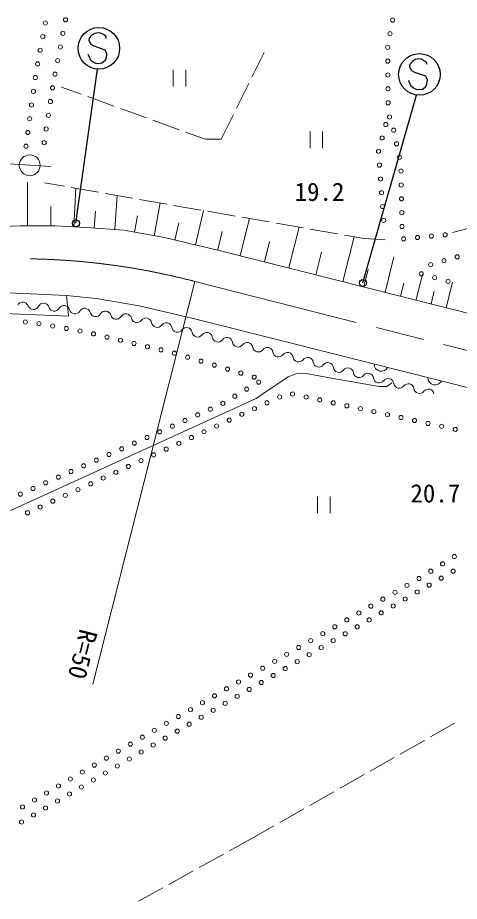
# Model space of a CAD drawing. Units: millimetres, scale not verified. Extents: x 40000 to 680000, y 20000 to 380000.
# Drawn here: x 487398 to 519240, y 263705 to 327447 of the extents above; entities that cross this region are included whole.
import ezdxf
from ezdxf.enums import TextEntityAlignment as Align

# ---------------------------------------------------------------- set-up
doc = ezdxf.new("R2010")
doc.units = ezdxf.units.MM
doc.header["$LTSCALE"] = 1000
doc.linetypes.add('CHAIN', pattern=[18.5, 12, -1.5, 3.5, -1.5])
for name, color, linetype, lineweight in [('M-BMK', 2, 'CHAIN', 13), ('M-STR-HTXT', 7, 'Continuous', 13), ('M-STR-STRC', 7, 'Continuous', 25), ('M-WORK', 1, 'Continuous', 13)]:
    doc.layers.add(name, color=color, linetype=linetype, lineweight=lineweight)
doc.styles.add('ＭＳ ゴシック', font='')
doc.styles.get('ＭＳ ゴシック').set_extended_font_data('MS Gothic')

msp = doc.modelspace()

# ---------------------------------------------------------------- linework, layer by layer
at = {"layer": 'M-BMK'}
msp.add_line((500175, 308417), (558193, 293705), dxfattribs=at)
msp.add_arc((487476, 260057), 50000, 75.28687, 103.23367, dxfattribs=at)
at = {"layer": 'M-STR-HTXT'}
msp.add_line((500175, 308417), (492810, 279371), dxfattribs=at)
at = {"layer": 'M-STR-STRC'}
for p, q in [((493201, 326365), (492952, 326315)), ((493375, 326341), (493201, 326365)), ((492563, 325968), (492539, 325797)), ((492539, 325797), (492668, 325524)), ((492756, 326176), (492563, 325968)), ((492952, 326315), (492756, 326176)), ((493592, 326232), (493375, 326341)), ((493756, 326120), (493592, 326232)), ((493808, 325953), (493756, 326120)), ((492668, 325524), (492894, 325414)), ((492894, 325414), (493692, 325131)), ((493692, 325131), (493813, 324872)), ((492543, 324635), (492484, 324800)), ((492669, 324369), (492543, 324635)), ((493768, 324531), (493662, 324307)), ((493813, 324872), (493768, 324531)), ((516316, 324479), (516067, 324428)), ((516489, 324454), (516316, 324479)), ((516706, 324345), (516489, 324454)), ((492824, 324258), (492669, 324369)), ((493043, 324146), (492824, 324258)), ((493223, 324120), (493043, 324146)), ((493475, 324163), (493223, 324120)), ((493662, 324307), (493475, 324163)), ((515677, 324081), (515653, 323911)), ((515653, 323911), (515782, 323637)), ((515870, 324289), (515677, 324081)), ((516067, 324428), (515870, 324289)), ((516871, 324234), (516706, 324345)), ((516922, 324066), (516871, 324234)), ((491596, 312612), (493141, 323742)), ((515782, 323637), (516008, 323527)), ((516008, 323527), (516807, 323244)), ((516807, 323244), (516927, 322986)), ((515657, 322748), (515598, 322913)), ((515783, 322482), (515657, 322748)), ((516882, 322644), (516776, 322421)), ((516927, 322986), (516882, 322644)), ((515938, 322372), (515783, 322482)), ((516157, 322259), (515938, 322372)), ((516338, 322234), (516157, 322259)), ((516589, 322277), (516338, 322234)), ((516776, 322421), (516589, 322277)), ((512290, 308311), (516153, 321866))]:
    msp.add_line(p, q, dxfattribs=at)
for centre, radius in [((493249, 325238), 1500), ((516364, 323351), 1500), ((491596, 312612), 250), ((512290, 308311), 250)]:
    msp.add_circle(centre, radius, dxfattribs=at)
at = {"layer": 'M-WORK'}
for p, q in [((504287, 323154), (505174, 324932)), ((498611, 323673), (498611, 322473)), ((499511, 322473), (499511, 323673)), ((503172, 320917), (504064, 322707)), ((490546, 322445), (491981, 321925)), ((492451, 321755), (494331, 321073)), ((494801, 320902), (496681, 320220)), ((497151, 320050), (499031, 319368)), ((502062, 318693), (502948, 320470)), ((499501, 319197), (500936, 318677)), ((508479, 319240), (508479, 318040)), ((509379, 318040), (509379, 319240)), ((500936, 318677), (502062, 318693)), ((488266, 316799), (486452, 316924)), ((488266, 316799), (489798, 316721)), ((488103, 312423), (488103, 315592)), ((489336, 315530), (490760, 315282)), ((491252, 315196), (493223, 314854)), ((491449, 312351), (491593, 315137)), ((493715, 314768), (495686, 314425)), ((494397, 312164), (494567, 314620)), ((496178, 314339), (498149, 313996)), ((489777, 312423), (489777, 313817)), ((497240, 311717), (497675, 314079)), ((498641, 313910), (500612, 313568)), ((492924, 312265), (493008, 313493)), ((495824, 311978), (496041, 313159)), ((500216, 311063), (500790, 313536)), ((501104, 313482), (503075, 313139)), ((503567, 313053), (505538, 312710)), ((498732, 311407), (499019, 312644)), ((503432, 310286), (504107, 312959)), ((506030, 312624), (508000, 312282)), ((501828, 310689), (502139, 312032)), ((506958, 309396), (507700, 312334)), ((508493, 312196), (510463, 311853)), ((510956, 311767), (512380, 311519)), ((518748, 311941), (519956, 312254)), ((505195, 309841), (505566, 311310)), ((510833, 308417), (511649, 311647)), ((512380, 311519), (513893, 311414)), ((508896, 308906), (509303, 310521)), ((513885, 307647), (514527, 310190)), ((512359, 308032), (512680, 309303)), ((516119, 307083), (516589, 308945)), ((515002, 307365), (515237, 308296)), ((518283, 306537), (518738, 308340)), ((517201, 306810), (517429, 307711)), ((509709, 303318), (537743, 296235)), ((509020, 292906), (509020, 291706)), ((509920, 291706), (509920, 292906)), ((517161, 275559), (518900, 276546)), ((514986, 274325), (516726, 275312)), ((512812, 273090), (514552, 274078)), ((510638, 271856), (512378, 272843)), ((508464, 270622), (510203, 271609)), ((506290, 269388), (508029, 270375)), ((504404, 268317), (505855, 269141)), ((502671, 267352), (504404, 268317)), ((500487, 266137), (502234, 267109)), ((498302, 264921), (500050, 265894)), ((496118, 263705), (497865, 264678))]:
    msp.add_line(p, q, dxfattribs=at)
for points in [[(337668, 300940), (363188, 299190), (389358, 297347), (402340, 296380), (410010, 295958), (413493, 296028), (416800, 296309), (421123, 296853), (428863, 298491), (452154, 304718), (467422, 308834), (474939, 310640), (479349, 311555), (482163, 312024), (484978, 312329), (487581, 312423), (490068, 312423), (492343, 312305), (495063, 312118), (497995, 311578), (501935, 310664), (558809, 296306)], [(456276, 278621), (454259, 282843), (451914, 287745), (450131, 291732), (448185, 296884), (448451, 297353), (449248, 297760), (454936, 299820), (460893, 301884), (466804, 303948), (471354, 305425), (475200, 306504), (478695, 307231), (481345, 307466), (484598, 307700), (490915, 307403), (491055, 305918), (484676, 306184), (484598, 307700)], [(490915, 307403), (493049, 307192), (496145, 306653), (500062, 305738), (506371, 304167), (509709, 303318)], [(463293, 281146), (504596, 299968), (505155, 300363), (506890, 301551), (507469, 301755), (508188, 301770), (510018, 301442), (513473, 300848), (514020, 300848), (514367, 301115)]]:
    msp.add_lwpolyline(points, dxfattribs=at)
for centre, radius in [((489393, 327062), 150), ((490846, 327297), 150), ((514439, 327272), 150), ((490657, 326315), 150), ((514239, 326292), 150), ((489208, 326079), 150), ((489023, 325097), 150), ((490469, 325333), 150), ((514076, 325309), 150), ((490280, 324351), 150), ((514084, 324309), 150), ((488839, 324114), 150), ((488668, 323129), 150), ((490092, 323369), 150), ((514092, 323309), 150), ((489910, 322385), 150), ((488534, 322138), 150), ((514100, 322309), 150), ((488399, 321147), 150), ((489759, 321397), 150), ((514108, 321309), 150), ((488265, 320156), 150), ((489608, 320408), 150), ((514212, 320282), 150), ((489457, 319420), 150), ((513939, 319737), 150), ((514512, 319328), 150), ((488131, 319165), 150), ((513676, 318773), 150), ((487997, 318174), 150), ((489306, 318431), 150), ((514716, 318349), 150), ((488266, 316799), 750), ((513413, 317808), 150), ((514919, 317370), 150), ((513480, 316812), 150), ((515034, 316381), 150), ((513556, 315815), 150), ((515053, 315381), 150), ((513632, 314818), 150), ((515073, 314381), 150), ((513709, 313820), 150), ((515093, 313382), 150), ((513785, 312823), 150), ((515112, 312382), 150), ((516227, 311591), 150), ((517222, 311689), 150), ((518217, 311786), 150), ((515232, 311494), 150), ((518130, 309913), 150), ((519089, 310195), 150), ((517170, 309632), 150), ((516504, 308969), 150), ((517467, 308698), 150), ((518429, 308427), 150), ((487944, 305491), 150), ((488936, 305378), 150), ((489920, 305203), 150), ((490905, 305027), 150), ((491889, 304851), 150), ((492865, 304636), 150), ((493839, 304406), 150), ((494812, 304177), 150), ((495785, 303947), 150), ((496758, 303718), 150), ((497732, 303488), 150), ((498700, 303241), 150), ((499658, 302954), 150), ((500616, 302668), 150), ((501574, 302381), 150), ((502532, 302094), 150), ((503490, 301807), 150), ((504448, 301521), 150), ((504773, 301157), 150), ((503050, 300140), 150), ((503911, 300649), 150), ((506286, 300082), 150), ((507216, 300300), 150), ((508194, 300088), 150), ((502189, 299632), 150), ((505377, 299665), 150), ((509171, 299875), 150), ((510148, 299663), 150), ((511125, 299450), 150), ((501287, 299203), 150), ((503560, 298830), 150), ((504468, 299247), 150), ((512102, 299238), 150), ((513079, 299026), 150), ((514057, 298813), 150), ((499461, 298387), 150), ((500374, 298795), 150), ((502651, 298413), 150), ((515034, 298601), 150), ((516011, 298388), 150), ((516988, 298176), 150), ((497635, 297570), 150), ((498548, 297978), 150), ((500834, 297578), 150), ((501742, 297995), 150), ((517965, 297964), 150), ((518943, 297751), 150), ((496722, 297162), 150), ((499925, 297160), 150), ((494897, 296345), 150), ((495810, 296753), 150), ((498107, 296326), 150), ((499016, 296743), 150), ((493984, 295937), 150), ((497199, 295908), 150), ((492158, 295120), 150), ((493071, 295528), 150), ((495381, 295073), 150), ((496290, 295491), 150), ((491245, 294712), 150), ((494473, 294656), 150), ((489420, 293895), 150), ((490333, 294303), 150), ((492655, 293821), 150), ((493564, 294239), 150), ((487594, 293078), 150), ((488507, 293487), 150), ((491746, 293404), 150), ((489929, 292569), 150), ((490838, 292986), 150), ((489020, 292152), 150), ((488111, 291734), 150), ((518033, 288045), 150), ((518881, 288575), 150), ((517184, 287516), 150), ((518798, 287519), 150), ((516332, 286993), 150), ((517932, 287018), 150), ((515465, 286495), 150), ((517067, 286517), 150), ((513730, 285499), 150), ((514598, 285997), 150), ((515337, 285514), 150), ((516202, 286016), 150), ((512863, 285001), 150), ((514472, 285012), 150), ((511996, 284503), 150), ((513607, 284510), 150), ((510261, 283508), 150), ((511129, 284006), 150), ((511877, 283507), 150), ((512742, 284008), 150), ((509394, 283010), 150), ((511012, 283005), 150), ((508527, 282512), 150), ((510147, 282503), 150), ((507659, 282014), 150), ((509282, 282001), 150), ((505925, 281019), 150), ((506792, 281517), 150), ((507552, 280997), 150), ((508417, 281499), 150), ((505057, 280521), 150), ((506687, 280496), 150), ((504190, 280023), 150), ((505822, 279994), 150), ((503323, 279525), 150), ((504957, 279492), 150), ((501588, 278530), 150), ((502456, 279028), 150), ((503227, 278488), 150), ((504092, 278990), 150), ((500721, 278032), 150), ((502362, 277987), 150), ((499854, 277534), 150), ((501497, 277485), 150), ((498119, 276539), 150), ((498986, 277036), 150), ((500632, 276983), 150), ((497252, 276041), 150), ((498902, 275979), 150), ((499767, 276481), 150), ((496385, 275543), 150), ((498037, 275477), 150), ((495518, 275043), 150), ((497172, 274976), 150), ((493791, 274036), 150), ((494655, 274540), 150), ((495444, 273970), 150), ((496307, 274474), 150), ((492927, 273532), 150), ((494581, 273465), 150), ((492063, 273028), 150), ((493717, 272960), 150), ((491199, 272525), 150), ((492854, 272455), 150), ((489471, 271517), 150), ((490335, 272021), 150), ((491128, 271445), 150), ((491991, 271950), 150), ((488608, 271013), 150), ((490265, 270940), 150), ((487744, 270510), 150), ((489402, 270435), 150), ((488538, 269931), 150), ((487675, 269426), 150)]:
    msp.add_circle(centre, radius, dxfattribs=at)
for centre, radius, start, end in [((487764, 306523), 406, 19.63675, 154.39702), ((488529, 306796), 406, 199.63675, 334.39702), ((489262, 306445), 406, 19.63675, 154.39702), ((490739, 306278), 406, 15.02798, 149.78825), ((490037, 306687), 406, 195.02798, 329.78825), ((491524, 306489), 406, 195.02798, 329.78825), ((492226, 306080), 406, 15.02798, 149.78825), ((493011, 306291), 406, 195.02798, 329.78825), ((493713, 305882), 406, 15.02798, 149.78825), ((494498, 306092), 406, 195.02798, 329.78825), ((495200, 305684), 406, 15.02798, 149.78825), ((495993, 305855), 406, 189.33077, 324.09104), ((496651, 305378), 406, 9.33077, 144.09104), ((497453, 305510), 406, 189.33077, 324.09104), ((498111, 305033), 406, 9.33077, 144.09104), ((498913, 305165), 406, 189.33077, 324.09104), ((499571, 304689), 406, 9.33077, 144.09104), ((500373, 304816), 406, 188.73146, 323.49173), ((501026, 304333), 406, 8.73146, 143.49173), ((501829, 304456), 406, 188.73146, 323.49173), ((502482, 303973), 406, 8.73146, 143.49173), ((503285, 304096), 406, 188.73146, 323.49173), ((503938, 303613), 406, 8.73146, 143.49173), ((504742, 303736), 406, 188.73146, 323.49173), ((505395, 303253), 406, 8.73146, 143.49173), ((506198, 303376), 406, 188.73146, 323.49173), ((506851, 302893), 406, 8.73146, 143.49173), ((507654, 303016), 406, 188.73146, 323.49173), ((508307, 302533), 406, 8.73146, 143.49173), ((509111, 302650), 406, 187.89916, 322.65943), ((509757, 302157), 406, 7.89916, 142.65943), ((510562, 302269), 406, 187.89916, 322.65943), ((511208, 301776), 406, 7.89916, 142.65943), ((513615, 302447), 512, 178.50042, 333.13965), ((512012, 301888), 406, 187.89916, 322.65943), ((512658, 301395), 406, 7.89916, 142.65943), ((513463, 301507), 406, 187.89916, 322.65943), ((514109, 301014), 406, 7.89916, 142.65943), ((514914, 301125), 406, 187.89916, 322.65943), ((515560, 300633), 406, 7.89916, 142.65943), ((517493, 301467), 512, 178.50042, 333.13965), ((516365, 300744), 406, 187.89916, 322.65943), ((517011, 300251), 406, 7.89916, 142.65943)]:
    msp.add_arc(centre, radius, start, end, dxfattribs=at)

# ---------------------------------------------------------------- texts
at = {"layer": 'M-STR-HTXT', "style": 'ＭＳ ゴシック'}
msp.add_text('R=50', height=1320, rotation=255.771, dxfattribs=at).set_placement((492093, 281521), align=Align.MIDDLE_CENTER)
at = {"layer": 'M-WORK', "style": 'ＭＳ ゴシック'}
for s, p in [('19.2', (509159, 314887)), ('20.7', (517512, 293135))]:
    msp.add_text(s, height=1320, dxfattribs=at).set_placement(p, align=Align.MIDDLE_CENTER)

doc.saveas('drawing.dxf')
